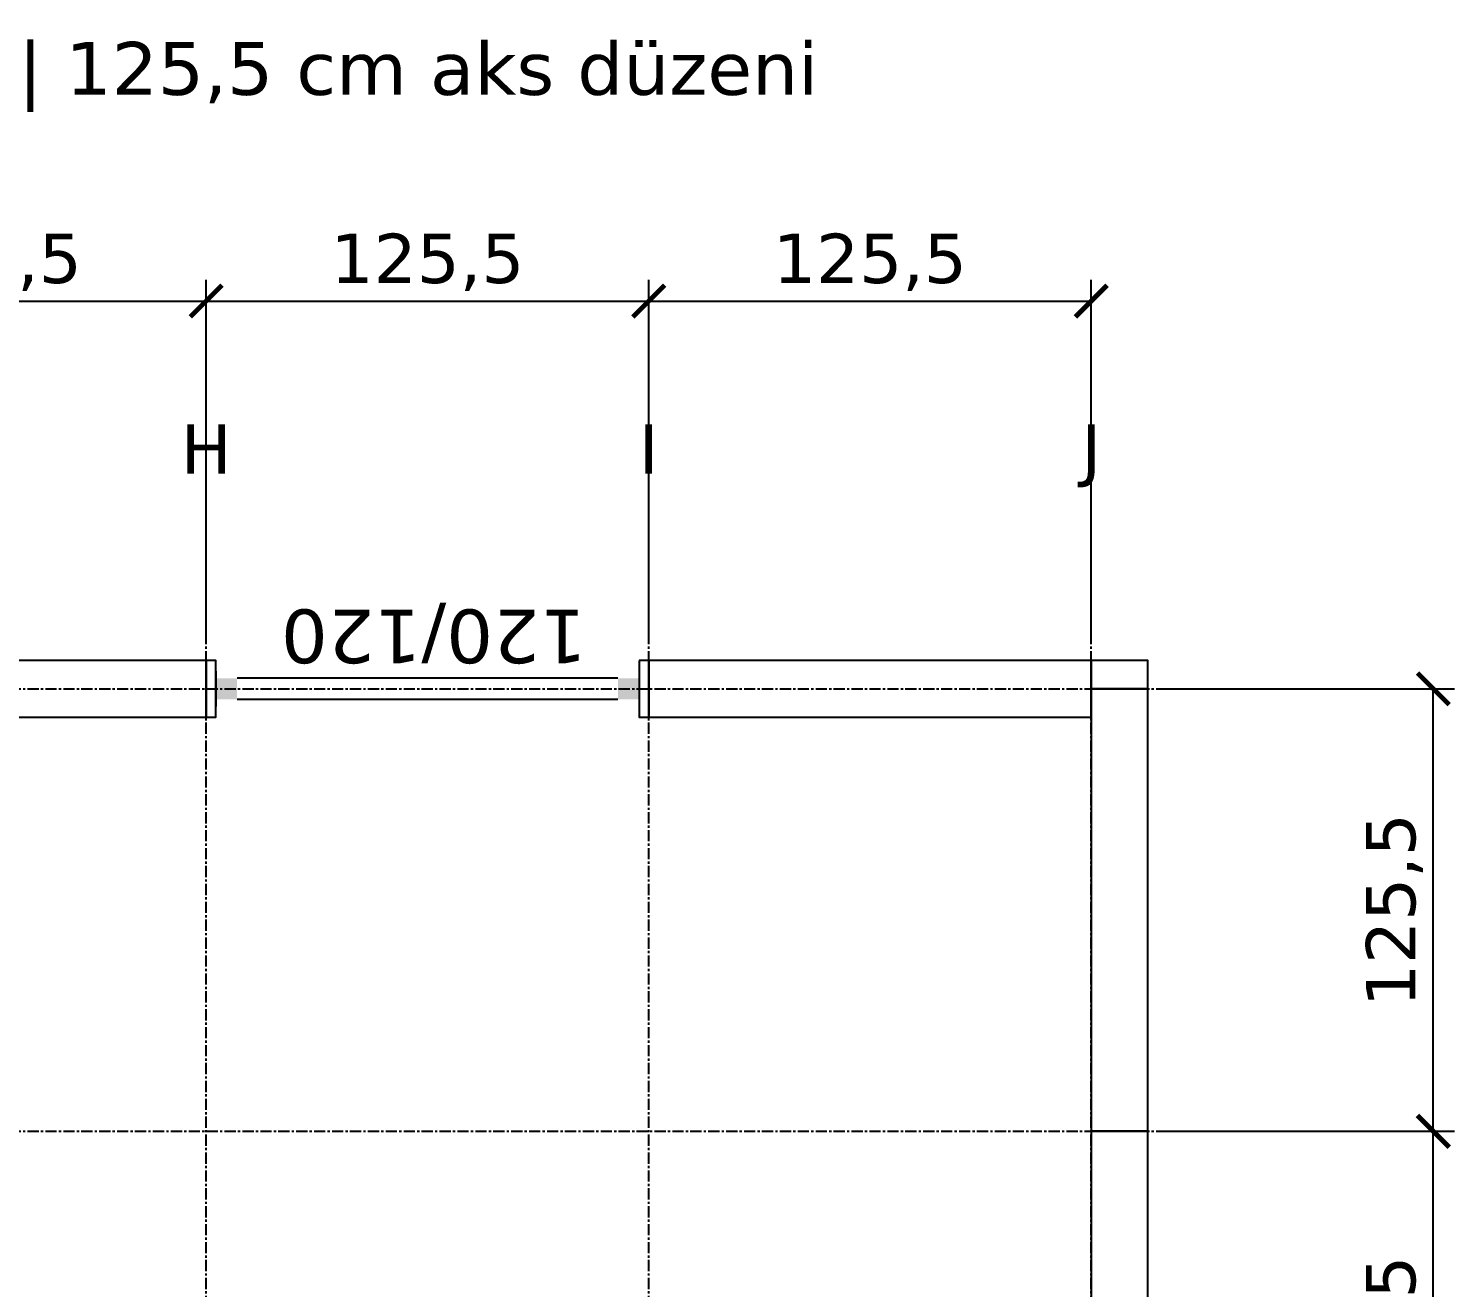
# Model space of a CAD drawing. Header units: centimetres. Extents: x -135 to 5324, y -1304 to 1609.
# Drawn here: x 844.1 to 1248.5, y 1093.2 to 1450.3 of the extents above; entities that cross this region are included whole.
import ezdxf
from ezdxf.enums import TextEntityAlignment as Align

# ---------------------------------------------------------------- set-up
doc = ezdxf.new("R2010")
doc.units = ezdxf.units.CM
doc.linetypes.add('CENTER', pattern=[5.08, 3.175, -0.635, 0.635, -0.635])
for name, color, linetype in [('AKS', 4, 'CENTER'), ('AKS_YAZI', 4, 'Continuous'), ('DIS_DUVAR_160', 30, 'Continuous'), ('KOSE_PROFIL_160', 8, 'Continuous'), ('ODA_ADLARI', 7, 'Continuous'), ('OLCULER', 7, 'Continuous'), ('PENCERE', 10, 'Continuous')]:
    doc.layers.add(name, color=color, linetype=linetype)
doc.styles.add('PORTMAN', font='DejaVuSans.ttf')
doc.styles.get("Standard").update_dxf_attribs({"font": 'DejaVuSans.ttf'})
doc.dimstyles.new('PORTMAN', dxfattribs={"dimtxt": 14, "dimasz": 9, "dimexe": 6, "dimexo": 5, "dimgap": 4, "dimtad": 1, "dimtxsty": 'PORTMAN', "dimblk": 'ARCHTICK', "dimcen": 2.5, "dimazin": 3, "dimtfac": 0.5, "dimtmove": 2, "dimatfit": 3})

# ---------------------------------------------------------------- blocks, each defined once
blk = doc.blocks.new('BOM_D09_1255p0_DIS_DOLU')
blk.add_lwpolyline([(0, 0), (16, 0), (16, 125.5), (0, 125.5)], close=True)
blk = doc.blocks.new('kaynak-pencere-120120')
at = {"layer": 'PENCERE', "color": 1}
for p, q in [((53387.01, 8192.86), (53397.01, 8192.86)), ((53389.01, 8186.86), (53389.01, 8078.86)), ((53395.01, 8186.86), (53395.01, 8078.86)), ((53387.01, 8072.86), (53397.01, 8072.86))]:
    blk.add_line(p, q, dxfattribs=at)
for points in [[(53389.01, 8192.86), (53389.01, 8186.86), (53395.01, 8192.86), (53395.01, 8186.86)], [(53389.01, 8072.86), (53389.01, 8078.86), (53395.01, 8072.86), (53395.01, 8078.86)]]:
    blk.add_solid(points, dxfattribs=at)
at = {"layer": 'PENCERE', "color": 0, "lineweight": 25}
blk.add_text('120/120', height=15.217, rotation=270, dxfattribs=at).set_placement((53369.52, 8178.03))
blk = doc.blocks.new('BOM_P01_PENCERE_1200x1200')
at = {"layer": 'PENCERE'}
blk.add_blockref('kaynak-pencere-120120', (0, 0), dxfattribs=at)
blk = doc.blocks.new('BOM_D12_1255p0_DIS_P01')
for points in [[(0, 122.75), (16, 122.75), (16, 125.5), (0, 125.5)], [(0, 0), (16, 0), (16, 2.75), (0, 2.75)]]:
    blk.add_lwpolyline(points, close=True)
at = {"layer": 'PENCERE'}
blk.add_blockref('BOM_P01_PENCERE_1200x1200', (-53384.006, -8070.111), dxfattribs=at)
blk = doc.blocks.new('BOM_B06_DIS_KOSE_160x80')
blk.add_lwpolyline([(0, 0), (16, 0), (16, 8), (0, 8)], close=True)
blk = doc.blocks.new('_ARCHTICK')
at = {"color": 0, "linetype": 'BYBLOCK', "const_width": 0.15}
blk.add_lwpolyline([(-0.5, -0.5), (0.5, 0.5)], dxfattribs=at)

msp = doc.modelspace()

# ---------------------------------------------------------------- linework, layer by layer
at = {"layer": 'AKS'}
for p, q in [((894.5, -35), (894.5, 1312)), ((1020, -35), (1020, 1312)), ((1145.5, -35), (1145.5, 1312)), ((-35, 1263), (1196.5, 1263)), ((-35, 1137.5), (1196.5, 1137.5))]:
    msp.add_line(p, q, dxfattribs=at)

# ---------------------------------------------------------------- block references
at = {"layer": 'DIS_DUVAR_160', "rotation": 270}
for name, p in [('BOM_D12_1255p0_DIS_P01', (894.5, 1271)), ('BOM_D09_1255p0_DIS_DOLU', (769, 1271)), ('BOM_D09_1255p0_DIS_DOLU', (1020, 1271))]:
    msp.add_blockref(name, p, dxfattribs=at)
at = {"layer": 'DIS_DUVAR_160'}
for p in [(1145.5, 1137.5), (1145.5, 1012)]:
    msp.add_blockref('BOM_D09_1255p0_DIS_DOLU', p, dxfattribs=at)
at = {"layer": 'KOSE_PROFIL_160'}
msp.add_blockref('BOM_B06_DIS_KOSE_160x80', (1145.5, 1263), dxfattribs=at)

# ---------------------------------------------------------------- texts
at = {"layer": 'AKS_YAZI', "style": 'PORTMAN'}
for s, p in [('H', (894.5, 1331)), ('I', (1020, 1331)), ('J', (1145.5, 1331))]:
    msp.add_text(s, height=14, dxfattribs=at).set_placement(p, align=Align.MIDDLE_CENTER)
at = {"layer": 'ODA_ADLARI', "style": 'PORTMAN'}
msp.add_text('3+1 EL ÇİZİMİ | 9 x 10 PANO | 1161,5 × 1271 cm | Model ve ölçüler: cm | 125,5 cm aks düzeni', height=15, dxfattribs=at).set_placement((580.75, 1439), align=Align.MIDDLE_CENTER)

# ---------------------------------------------------------------- dimensions: what is measured, and where the dimension line sits
at = {"layer": 'OLCULER'}
for base, p1, p2 in [((769, 1373), (769, 1271), (894.5, 1271)), ((894.5, 1373), (894.5, 1271), (1020, 1271)), ((1020, 1373), (1020, 1271), (1145.5, 1271))]:
    msp.add_linear_dim(base=base, p1=p1, p2=p2, dimstyle='PORTMAN', override={"dimtxt": 14, "dimasz": 9, "dimexe": 6, "dimexo": 5, "dimdec": 2, "dimzin": 8, "dimdsep": 44}, dxfattribs=at).render()
for base, p1, p2 in [((1242.5, 1137.5), (1161.5, 1137.5), (1161.5, 1263)), ((1242.5, 1012), (1161.5, 1012), (1161.5, 1137.5))]:
    msp.add_linear_dim(base=base, p1=p1, p2=p2, angle=90, dimstyle='PORTMAN', override={"dimtxt": 14, "dimasz": 9, "dimexe": 6, "dimexo": 5, "dimdec": 2, "dimzin": 8, "dimdsep": 44}, dxfattribs=at).render()

doc.saveas('drawing.dxf')
